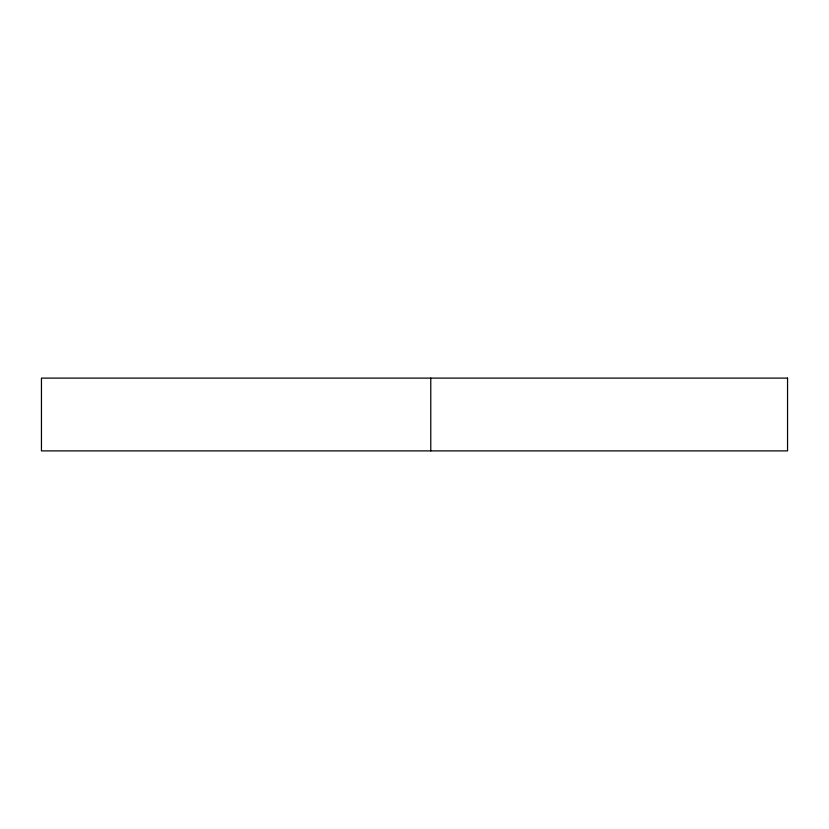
<?xml version="1.0" encoding="UTF-8"?>
<svg xmlns="http://www.w3.org/2000/svg" width="829" height="829" viewBox="0 0 829 829"><rect width="100%" height="100%" fill="white"/><g stroke="black" fill="none" stroke-linecap="round" stroke-linejoin="round"><path stroke-width="1.24" d="M430.769 378.107L430.769 450.893M787.55 378.107L41.45 378.107L41.45 450.893L787.55 450.893L787.55 378.107"/></g></svg>
